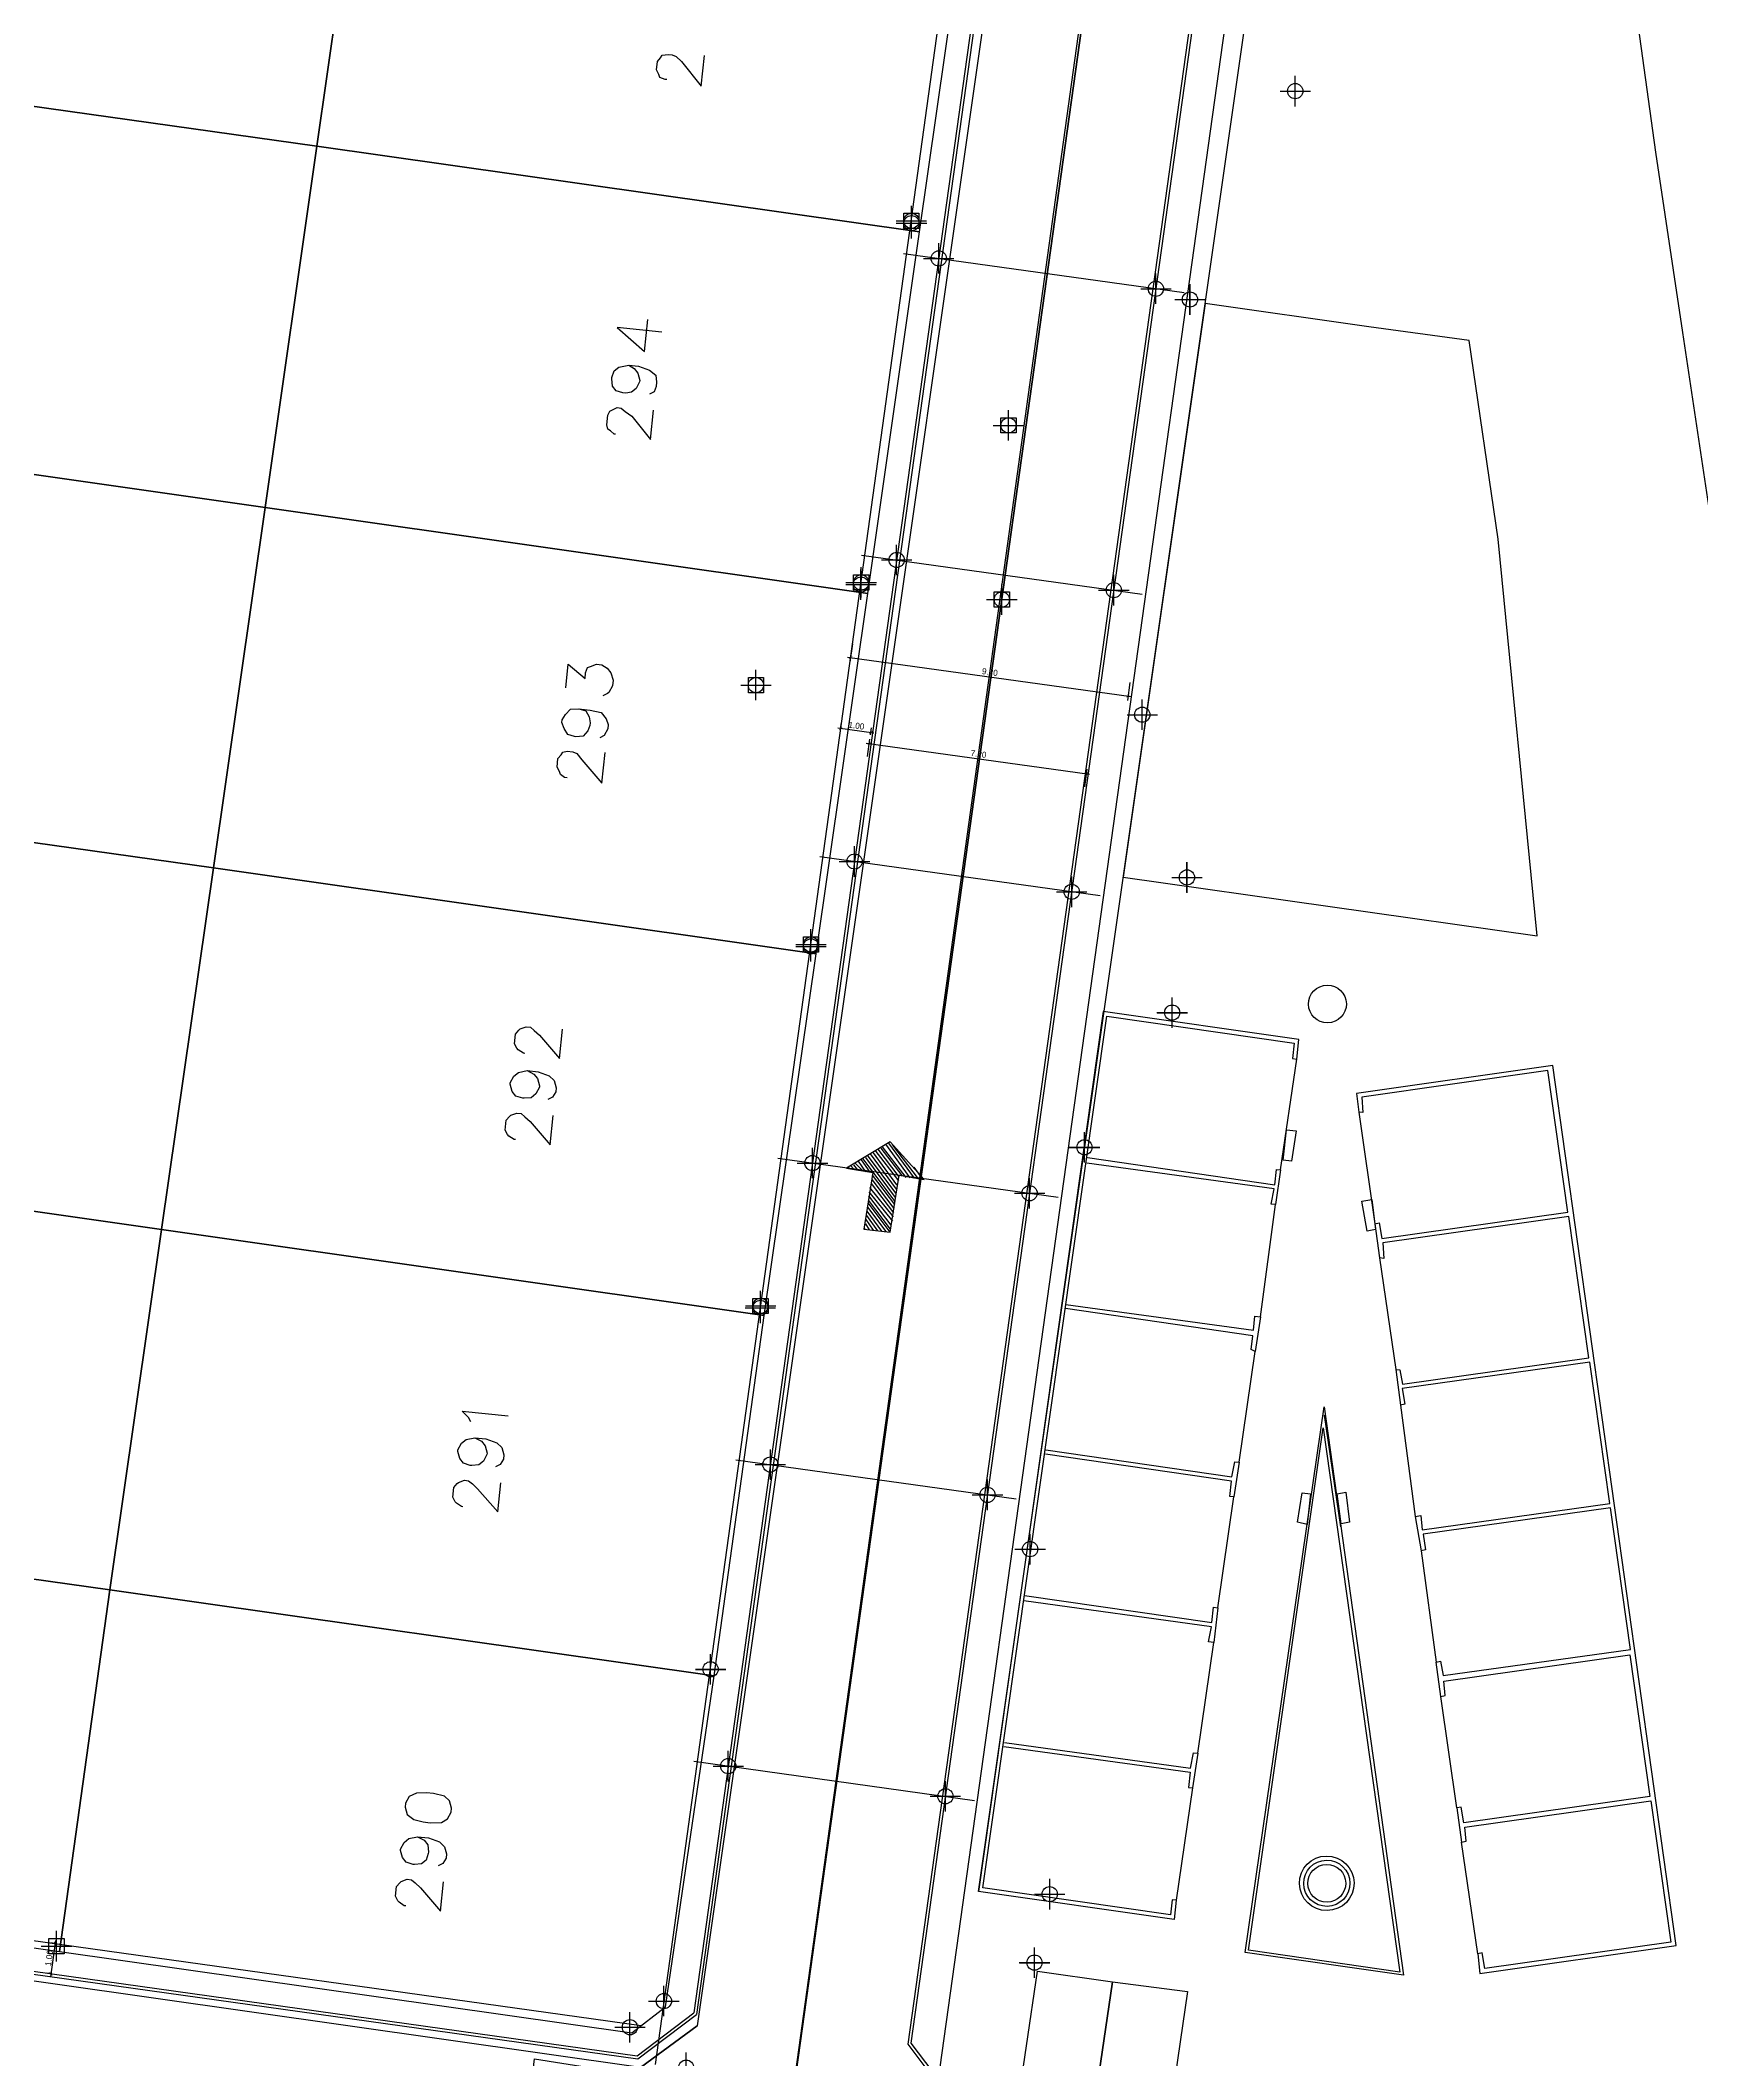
# Model space of a CAD drawing. Header units: metres. Extents: x -977055 to 805873, y -1033982 to 242021.
# Drawn here: x 1034 to 1088.6, y 1032.7 to 1099 of the extents above; entities that cross this region are included whole.
import ezdxf

# ---------------------------------------------------------------- set-up
doc = ezdxf.new("R2010")
doc.units = ezdxf.units.M
doc.header["$PDMODE"] = 32
doc.header["$PDSIZE"] = 1.5
for name, color, linetype in [('12-CONDICIONES EXISTENTES', 2, 'Continuous'), ('C-ROAD', 7, 'Continuous'), ('C-ROAD-CNTR-N', 92, 'Continuous'), ('NIVEL BORDILLO', 6, 'Continuous'), ('V-NODE', 1, 'Continuous')]:
    doc.layers.add(name, color=color, linetype=linetype)
doc.layers.add('PDF2_area escolar', color=7, linetype='Continuous', true_color=0x989898)
doc.layers.add('PDF_Geometry', color=7, linetype='Continuous', true_color=0x797979)
doc.styles.add('CITY2', font='stylu.ttf', dxfattribs={"height": 0.2})
doc.dimstyles.new('COTAS2', dxfattribs={"dimtxt": 0.02, "dimasz": 0.1, "dimexe": 0.15, "dimexo": 0.08, "dimgap": 0.05, "dimtad": 1, "dimzin": 0, "dimdsep": 46, "dimtxsty": 'CITY2', "dimblk": 'ARCHTICK', "dimcen": 1, "dimdle": 0.1, "dimclrd": 1, "dimclre": 1, "dimclrt": 2, "dimadec": 0, "dimazin": 0, "dimtfac": 1, "dimtofl": 0, "dimtmove": 0, "dimatfit": 3, "dimldrblk": 'ARCHTICK', "dimfxl": 0.18, "dimtolj": 1, "dimtzin": 0, "dimarcsym": 0})

# ---------------------------------------------------------------- blocks, each defined once
blk = doc.blocks.new('*U2498')
at = {"color": 0, "linetype": 'ByBlock', "lineweight": -2, "transparency": 16777216}
for p, q in [((-1, 0), (1, 0)), ((0, -1), (0, 1))]:
    blk.add_line(p, q, dxfattribs=at)
blk.add_lwpolyline([(-0.5, -0.5), (-0.5, 0.5), (0.5, 0.5), (0.5, -0.5)], close=True, dxfattribs=at)
blk = doc.blocks.new('*U2819', base_point=(1034.566, 1036.452, 998.662))
at = {"layer": 'V-NODE', "color": 130, "lineweight": -2, "xscale": 0.5, "yscale": 0.5, "zscale": 0.5}
blk.add_blockref('*U2498', (1034.566, 1036.452, 998.662), dxfattribs=at)
blk = doc.blocks.new('base')
at = {"layer": 'PDF_Geometry', "lineweight": 25, "extrusion": (-0.000787417, 0.063364, 0.99799), "elevation": 0.026}
for points in [[(-314.355, -197.288), (-299.601, -195.681), (-292.744, -194.188), (-282.663, -192.111), (-274.476, -190.361), (-258.037, -185.154), (-248.029, -180.61), (-240.539, -177.71), (-228.643, -174.042), (-222.733, -172.714), (-217.384, -171.04), (-209.935, -169.248), (-202.16, -164.759), (-196.196, -160.284), (-195.073, -159.817), (-178.095, -157.457), (-154.298, -156.614), (-136.667, -154.611), (-124.436, -153.164), (-118.066, -151.474), (-100.79, -146.646), (-80.955, -140.967), (-73.385, -139.328), (-61.694, -135.822), (-40.504, -131.604), (-37.727, -130.872), (-17.661, -129.441), (1.311, -127.461), (21.092, -124.929), (41.006, -122.83), (47.376, -123.458), (63.592, -123.186), (81.402, -124.312), (85.639, -96.072), (88.705, -66.393), (92.811, -40.781), (97.16, -22.386), (100.596, -1.562), (102.483, 8.32), (109.691, 37.361), (117.528, 76.62), (126.217, 115.638), (131.513, 149.592), (134.682, 173.973), (136.916, 195.591), (139.956, 229.678), (141.558, 250.676), (142.614, 271.37), (143.252, 283.21), (147.066, 312.938), (152.58, 355.631), (153.554, 396.042), (150.869, 418.02), (151.777, 438.639), (150.959, 458.028), (151.777, 438.639), (150.869, 418.02), (153.554, 396.042), (152.58, 355.631), (147.066, 312.938), (143.252, 283.21), (142.614, 271.37), (141.558, 250.676), (139.956, 229.678), (136.916, 195.591), (134.682, 173.973), (131.513, 149.592), (126.217, 115.638), (117.528, 76.62), (109.691, 37.361), (102.483, 8.32), (100.596, -1.562), (97.16, -22.386), (92.811, -40.781), (88.705, -66.393), (85.639, -96.072), (81.402, -124.312), (63.592, -123.186), (47.376, -123.458), (41.006, -122.83), (21.092, -124.929), (1.311, -127.461), (-17.661, -129.441), (-37.727, -130.872), (-40.504, -131.604), (-61.694, -135.822), (-73.385, -139.328), (-80.955, -140.967), (-100.79, -146.646), (-118.066, -151.474), (-124.436, -153.164), (-136.667, -154.611), (-154.298, -156.614), (-178.095, -157.457), (-195.073, -159.817), (-196.196, -160.284), (-202.16, -164.759), (-209.935, -169.248), (-217.384, -171.04), (-222.733, -172.714), (-228.643, -174.042), (-240.539, -177.71), (-248.029, -180.61), (-258.037, -185.154), (-274.476, -190.361), (-282.663, -192.111), (-292.744, -194.188), (-299.601, -195.681), (-314.355, -197.288), (-312.178, -178.446), (-309.146, -157.898), (-306.876, -132.899), (-305.823, -118.002), (-298.643, -78.802), (-291.055, -45.077), (-282.252, -15.116), (-275.645, 10.473), (-270.319, 33.898), (-263.825, 63.164), (-258.15, 86.408), (-284.424, 123.888)], [(-212.717, -13.755), (-225.054, -11.852), (-224.271, -6.892), (-226.643, -6.56), (-224.271, -6.892), (-225.054, -11.852), (-212.717, -13.755), (-212.402, -16.529), (-210.533, -31.037), (-208.664, -45.544), (-208.205, -49.819), (-207.573, -57.268), (-206.945, -64.763), (-206.131, -70.704), (-205.316, -76.645), (-202.67, -97.785), (-200.074, -118.964), (-199.377, -121.645), (-195.323, -136.879), (-191.412, -136.748), (-190.561, -158.552), (-190.735, -159.226), (-195.073, -159.817), (-196.196, -160.284), (-202.16, -164.759), (-209.935, -169.248), (-213.277, -170.051), (-213.359, -169.577), (-218.448, -150.23), (-210.166, -148.075), (-219.749, -78.662), (-229.377, -9.244), (-211.582, -137.888)], [(-183.278, -24.583), (-189.381, -23.662), (-189.487, -24.159), (-189.624, -24.143), (-189.441, -23.005), (-188.857, -19.32), (-188.78, -18.68), (-182.363, -19.685), (-199.15, -127.84), (-199.177, -128.068), (-198.98, -128.741), (-196.947, -136.498), (-196.819, -136.977), (-195.323, -136.879)], [(-172.869, -79.441), (-172.823, -79.447), (-172.646, -79.515), (-172.611, -79.612), (-172.536, -79.76), (-172.569, -80.034), (-172.677, -80.16), (-172.734, -80.246), (-172.922, -80.27), (-173.059, -80.253), (-173.191, -80.191), (-173.357, -80.032), (-174.001, -79.212), (-174.122, -80.218)], [(-172.609, -71.126), (-171.146, -71.302), (-172.024, -70.501), (-172.15, -71.552)], [(-171.506, -70.053), (-171.678, -69.94), (-171.798, -69.786), (-171.862, -69.547), (-171.857, -69.501), (-171.738, -69.283), (-171.584, -69.163), (-171.396, -69.139), (-171.304, -69.15), (-171.081, -69.223), (-170.961, -69.377), (-170.943, -69.611), (-170.948, -69.657), (-171.021, -69.88), (-171.175, -70), (-171.506, -70.053), (-171.826, -70.015), (-172.181, -69.879), (-172.393, -69.715), (-172.411, -69.481), (-172.394, -69.343), (-172.327, -69.166), (-172.178, -69.091)], [(-171.048, -67.79), (-171.002, -67.795), (-170.876, -67.903), (-170.79, -67.96), (-170.761, -68.103), (-170.799, -68.423), (-170.862, -68.554), (-170.959, -68.589), (-171.107, -68.664), (-171.244, -68.647), (-171.37, -68.539), (-171.582, -68.375), (-172.185, -67.606), (-172.301, -68.566)], [(-169.303, -59.468), (-169.397, -60.245), (-169.942, -59.762), (-169.964, -59.945), (-170.031, -60.122), (-170.128, -60.157), (-170.322, -60.226), (-170.505, -60.204), (-170.677, -60.091), (-170.797, -59.937), (-170.861, -59.697), (-170.839, -59.515), (-170.72, -59.297), (-170.669, -59.257), (-170.521, -59.182)], [(-169.729, -58.767), (-169.952, -58.694), (-170.067, -58.495), (-170.091, -58.306), (-170.08, -58.215), (-170.012, -58.038), (-169.853, -57.871), (-169.619, -57.853), (-169.573, -57.859), (-169.35, -57.932), (-169.235, -58.131), (-169.166, -58.325), (-169.177, -58.417), (-169.29, -58.588), (-169.449, -58.755), (-169.729, -58.767), (-170.095, -58.723), (-170.455, -58.634), (-170.616, -58.429), (-170.685, -58.235), (-170.668, -58.098), (-170.549, -57.88), (-170.401, -57.805)], [(-169.316, -56.498), (-169.225, -56.509), (-169.099, -56.617), (-169.064, -56.714), (-168.989, -56.862), (-169.022, -57.137), (-169.13, -57.263), (-169.187, -57.349), (-169.33, -57.378), (-169.513, -57.356), (-169.644, -57.294), (-169.805, -57.089), (-170.454, -56.315), (-170.575, -57.321)], [(-188.857, -19.32), (-188.72, -19.336), (-188.66, -18.833), (-182.517, -19.805), (-186.94, -48.44), (-193.083, -47.468), (-193.023, -46.965), (-193.16, -46.948), (-193.237, -47.588), (-186.82, -48.593), (-182.363, -19.685)], [(-167.809, -47.452), (-167.764, -47.458), (-167.592, -47.571), (-167.552, -47.622), (-167.477, -47.771), (-167.515, -48.09), (-167.623, -48.217), (-167.674, -48.257), (-167.868, -48.326), (-168.005, -48.31), (-168.131, -48.202), (-168.298, -48.043), (-168.946, -47.269), (-169.062, -48.229)], [(-192.582, -43.308), (-193.16, -46.948)], [(-167.88, -46.887), (-168.098, -46.768), (-168.218, -46.615), (-168.282, -46.375), (-168.277, -46.329), (-168.158, -46.112), (-168.004, -45.991), (-167.77, -45.973), (-167.724, -45.979), (-167.501, -46.052), (-167.381, -46.205), (-167.317, -46.445), (-167.322, -46.491), (-167.441, -46.708), (-167.595, -46.829), (-167.88, -46.887), (-168.246, -46.843), (-168.601, -46.708), (-168.767, -46.549), (-168.831, -46.309), (-168.814, -46.172), (-168.701, -46), (-168.553, -45.925)], [(-198.112, -22.239), (-198.254, -21.109), (-198.397, -21.138), (-198.361, -21.606), (-204.484, -22.399), (-205.082, -17.736), (-198.958, -16.943), (-198.882, -17.463), (-198.739, -17.434), (-198.799, -16.777), (-205.254, -17.622), (-201.561, -46.632), (-195.107, -45.786), (-195.172, -45.176), (-195.657, -41.5), (-195.799, -41.53), (-195.876, -41.01), (-202, -41.803), (-201.402, -46.465), (-195.278, -45.673), (-195.309, -45.159), (-195.172, -45.176)], [(-167.468, -44.618), (-167.422, -44.624), (-167.25, -44.737), (-167.21, -44.789), (-167.135, -44.937), (-167.174, -45.257), (-167.282, -45.383), (-167.333, -45.423), (-167.527, -45.492), (-167.664, -45.476), (-167.79, -45.368), (-167.956, -45.209), (-168.605, -44.435), (-168.721, -45.395)], [(-180.42, -43.197), (-179.627, -44.313)], [(-180.557, -43.181), (-179.724, -44.347)], [(-180.694, -43.164), (-179.855, -44.285)], [(-178.694, -43.498), (-178.573, -43.651)], [(-178.831, -43.481), (-178.624, -43.692)], [(-178.962, -43.419), (-178.727, -43.772)], [(-179.1, -43.402), (-178.824, -43.807)], [(-179.909, -42.424), (-178.875, -43.847)], [(-179.926, -42.561), (-178.972, -43.882)], [(-179.942, -42.698), (-179.029, -43.967)], [(-179.959, -42.835), (-179.125, -44.002)], [(-179.975, -42.972), (-179.222, -44.037)], [(-180.037, -43.104), (-179.279, -44.123)], [(-180.054, -43.241), (-179.376, -44.157)], [(-180.151, -43.276), (-179.473, -44.192)], [(-180.282, -43.214), (-179.524, -44.232)], [(-186.242, -43.794), (-192.384, -42.822), (-192.445, -43.325), (-192.582, -43.308), (-192.399, -42.171), (-192.262, -42.188), (-192.368, -42.685), (-186.219, -43.611)], [(-178.419, -43.531), (-178.379, -43.582)], [(-178.557, -43.514), (-178.476, -43.617)], [(-179.865, -42.058), (-179.147, -43.026)], [(-179.882, -42.195), (-179.163, -43.163)], [(-179.898, -42.332), (-179.18, -43.3)], [(-180.831, -43.148), (-180.555, -43.552)], [(-179.742, -41.424), (-179.024, -42.391)], [(-179.753, -41.515), (-179.035, -42.483)], [(-179.77, -41.652), (-179.052, -42.62)], [(-179.832, -41.784), (-179.068, -42.757)], [(-179.849, -41.921), (-179.085, -42.894)], [(-191.861, -38.48), (-192.399, -42.171)], [(-179.057, -41.506), (-178.942, -41.706)], [(-179.194, -41.49), (-178.958, -41.843)], [(-179.331, -41.473), (-178.975, -41.98)], [(-179.468, -41.457), (-178.991, -42.117)], [(-179.605, -41.44), (-179.008, -42.254)], [(-195.657, -41.5), (-195.799, -40.37), (-196.283, -36.695), (-196.421, -36.679), (-196.503, -36.205), (-202.626, -36.997), (-202.029, -41.66), (-195.905, -40.868), (-195.936, -40.354), (-195.799, -40.37)], [(-178.92, -41.523), (-178.879, -41.574)], [(-185.475, -38.971), (-191.623, -38.045), (-191.679, -38.502), (-191.861, -38.48), (-191.678, -37.343), (-191.546, -37.405), (-191.601, -37.862), (-185.458, -38.834)], [(-191.1, -33.703), (-191.678, -37.343)], [(-196.283, -36.695), (-196.42, -35.519), (-196.859, -31.85), (-197.047, -31.873), (-197.084, -31.405), (-203.253, -32.192), (-202.655, -36.855), (-196.486, -36.068), (-196.563, -35.549), (-196.42, -35.519)], [(-165.887, -35.349), (-165.812, -35.497), (-165.606, -35.708), (-167.114, -35.526)], [(-194.411, -31.542), (-193.926, -35.217)], [(-166.01, -34.824), (-166.227, -34.705), (-166.348, -34.552), (-166.412, -34.312), (-166.406, -34.266), (-166.287, -34.049), (-166.134, -33.928), (-165.9, -33.91), (-165.854, -33.916), (-165.631, -33.989), (-165.51, -34.143), (-165.446, -34.382), (-165.452, -34.428), (-165.571, -34.645), (-165.724, -34.766), (-166.01, -34.824), (-166.375, -34.78), (-166.73, -34.645), (-166.896, -34.486), (-166.96, -34.246), (-166.944, -34.109), (-166.83, -33.937), (-166.682, -33.862)], [(-184.76, -34.188), (-190.857, -33.222), (-190.963, -33.719), (-191.1, -33.703), (-190.917, -32.565), (-190.78, -32.582), (-190.84, -33.085), (-184.743, -34.051)], [(-165.597, -32.555), (-165.551, -32.561), (-165.38, -32.674), (-165.339, -32.726), (-165.265, -32.874), (-165.303, -33.194), (-165.411, -33.32), (-165.462, -33.36), (-165.656, -33.429), (-165.793, -33.413), (-165.919, -33.305), (-166.086, -33.146), (-166.734, -32.372), (-166.85, -33.332)], [(-190.339, -28.925), (-190.917, -32.565)], [(-196.859, -31.85), (-197.047, -30.714), (-197.486, -27.044), (-197.628, -27.073), (-197.71, -26.6), (-203.88, -27.387), (-203.282, -32.049), (-197.113, -31.263), (-197.189, -30.743), (-197.047, -30.714)], [(-183.999, -29.411), (-190.142, -28.439), (-190.202, -28.942), (-190.339, -28.925), (-190.202, -27.783), (-190.019, -27.805), (-190.125, -28.302), (-183.977, -29.228)], [(-189.624, -24.143), (-190.202, -27.783)], [(-197.628, -25.914), (-197.77, -25.943), (-197.734, -26.411), (-203.858, -27.204), (-204.455, -22.541), (-198.331, -21.749), (-198.255, -22.268), (-198.112, -22.239), (-197.628, -25.914), (-197.486, -27.044)], [(-183.261, -24.445), (-189.364, -23.525), (-189.303, -23.022), (-189.441, -23.005)], [(-163.967, -21.716), (-164.184, -21.597), (-164.305, -21.443), (-164.323, -21.209), (-164.317, -21.163), (-164.244, -20.94), (-164.091, -20.82), (-163.856, -20.801), (-163.811, -20.807), (-163.588, -20.88), (-163.467, -21.034), (-163.403, -21.273), (-163.409, -21.319), (-163.528, -21.537), (-163.681, -21.657), (-163.967, -21.716), (-164.332, -21.672), (-164.687, -21.536), (-164.853, -21.377), (-164.917, -21.137), (-164.901, -21), (-164.787, -20.828), (-164.639, -20.754)], [(-198.739, -17.434), (-198.254, -21.109)], [(-163.554, -19.447), (-163.508, -19.452), (-163.337, -19.566), (-163.296, -19.617), (-163.222, -19.765), (-163.26, -20.085), (-163.368, -20.211), (-163.419, -20.251), (-163.613, -20.321), (-163.75, -20.304), (-163.876, -20.196), (-164.043, -20.037), (-164.691, -19.263), (-164.807, -20.223)], [(-171.202, -14.027), (-173.08, -15.378)]]:
    blk.add_lwpolyline(points, dxfattribs=at)
for points in [[(-158.259, -127.526), (-188.122, -122.908), (-189.472, -121.03), (-173.08, -15.378), (-171.202, -14.027), (-132.739, -20.006), (-131.388, -21.885), (-147.503, -125.622), (-149.221, -127.178)], [(-161.355, -77.397), (-163.198, -89.232), (-143.443, -92.307), (-141.595, -80.427)], [(-181.109, -74.322), (-182.952, -86.156), (-163.198, -89.232), (-161.355, -77.397)], [(-159.506, -65.517), (-161.355, -77.397), (-141.595, -80.427), (-139.751, -68.593)], [(-179.26, -62.442), (-181.109, -74.322), (-161.355, -77.397), (-159.506, -65.517)], [(-190.456, -71.851), (-187.537, -53.005), (-201.102, -50.907), (-199.988, -63.979), (-199.108, -70.53), (-195.828, -71.018)], [(-157.663, -53.683), (-159.506, -65.517), (-139.751, -68.593), (-137.903, -56.713)], [(-177.417, -50.607), (-179.26, -62.442), (-159.506, -65.517), (-157.663, -53.683)], [(-155.814, -41.803), (-157.663, -53.683), (-137.903, -56.713), (-136.06, -44.878)], [(-175.569, -38.727), (-177.417, -50.607), (-157.663, -53.683), (-155.814, -41.803)], [(-153.971, -29.968), (-155.814, -41.803), (-136.06, -44.878), (-134.211, -32.998)], [(-178.328, -43.542), (-179.191, -43.391), (-178.874, -41.528), (-179.742, -41.424), (-180.059, -43.287), (-180.877, -43.142), (-179.775, -44.388)], [(-192.788, -44.628), (-193.108, -44.59), (-192.941, -43.59), (-192.666, -43.623)], [(-195.237, -42.247), (-195.567, -42.299), (-195.68, -41.312), (-195.395, -41.254)], [(-173.771, -26.887), (-175.569, -38.727), (-155.814, -41.803), (-153.971, -29.968)], [(-193.913, -35.497), (-196.292, -16.755), (-191.104, -17.565)], [(-193.876, -34.806), (-196.166, -16.862), (-191.206, -17.646)], [(-152.168, -18.083), (-153.971, -29.968), (-134.211, -32.998), (-132.535, -22.164), (-133.368, -20.997)], [(-193.155, -32.667), (-193.429, -32.634), (-193.308, -31.628), (-192.994, -31.712)], [(-194.309, -32.621), (-194.594, -32.679), (-194.707, -31.692), (-194.422, -31.633)], [(-172.044, -16.013), (-173.771, -26.887), (-153.971, -29.968), (-152.168, -18.083), (-170.922, -15.174)], [(-163.574, -22.69), (-163.638, -22.451), (-163.85, -22.286), (-164.164, -22.202), (-164.393, -22.174), (-164.764, -22.176), (-164.963, -22.291), (-165.082, -22.509), (-165.099, -22.646), (-165.035, -22.885), (-164.869, -23.044), (-164.508, -23.134), (-164.28, -23.162), (-163.954, -23.155), (-163.709, -23.045), (-163.59, -22.827)], [(-184.271, -17.044), (-186.728, -16.655), (-185.95, -11.74), (-183.493, -12.129)], [(-186.728, -16.655), (-189.191, -16.312), (-188.407, -11.352), (-185.95, -11.74)], [(-169.594, -13.386), (-167.64, -13.715), (-167.717, -14.355), (-169.717, -14.021)]]:
    blk.add_lwpolyline(points, close=True, dxfattribs=at)
blk = doc.blocks.new('*U4030')
at = {"color": 0, "linetype": 'ByBlock', "lineweight": -2, "transparency": 16777216}
for p, q in [((-1, 0), (1, 0)), ((0, -1), (0, 1))]:
    blk.add_line(p, q, dxfattribs=at)
blk = doc.blocks.new('*U4117', base_point=(1056.048, 1045.545, 998.735))
at = {"layer": 'V-NODE', "color": 5, "lineweight": -2, "xscale": 0.5, "yscale": 0.5, "zscale": 0.5}
blk.add_blockref('*U4030', (1056.048, 1045.545, 998.735), dxfattribs=at)
blk = doc.blocks.new('*U4120', base_point=(1075.248, 1097.382, 996.318))
at = {"layer": 'V-NODE', "color": 5, "lineweight": -2, "xscale": 0.5, "yscale": 0.5, "zscale": 0.5}
blk.add_blockref('*U4030', (1075.248, 1097.382, 996.318), dxfattribs=at)
blk = doc.blocks.new('*U4123', base_point=(1071.692, 1071.555, 997.573))
at = {"layer": 'V-NODE', "color": 5, "lineweight": -2, "xscale": 0.5, "yscale": 0.5, "zscale": 0.5}
blk.add_blockref('*U4030', (1071.692, 1071.555, 997.573), dxfattribs=at)
blk = doc.blocks.new('*U4126', base_point=(1071.206, 1067.114, 997.744))
at = {"layer": 'V-NODE', "color": 5, "lineweight": -2, "xscale": 0.5, "yscale": 0.5, "zscale": 0.5}
blk.add_blockref('*U4030', (1071.206, 1067.114, 997.744), dxfattribs=at)
blk = doc.blocks.new('*U4129', base_point=(1067.184, 1038.161, 999.151))
at = {"layer": 'V-NODE', "color": 5, "lineweight": -2, "xscale": 0.5, "yscale": 0.5, "zscale": 0.5}
blk.add_blockref('*U4030', (1067.184, 1038.161, 999.151), dxfattribs=at)
blk = doc.blocks.new('*U4132', base_point=(1066.685, 1035.911, 999.332))
at = {"layer": 'V-NODE', "color": 5, "lineweight": -2, "xscale": 0.5, "yscale": 0.5, "zscale": 0.5}
blk.add_blockref('*U4030', (1066.685, 1035.911, 999.332), dxfattribs=at)
blk = doc.blocks.new('*U4162', base_point=(1066.541, 1049.493, 998.524))
at = {"layer": 'V-NODE', "color": 5, "lineweight": -2, "xscale": 0.5, "yscale": 0.5, "zscale": 0.5}
blk.add_blockref('*U4030', (1066.541, 1049.493, 998.524), dxfattribs=at)
blk = doc.blocks.new('*U4165', base_point=(1068.326, 1062.69, 997.969))
at = {"layer": 'V-NODE', "color": 5, "lineweight": -2, "xscale": 0.5, "yscale": 0.5, "zscale": 0.5}
blk.add_blockref('*U4030', (1068.326, 1062.69, 997.969), dxfattribs=at)
blk = doc.blocks.new('*U4168', base_point=(1070.224, 1076.899, 997.226))
at = {"layer": 'V-NODE', "color": 5, "lineweight": -2, "xscale": 0.5, "yscale": 0.5, "zscale": 0.5}
blk.add_blockref('*U4030', (1070.224, 1076.899, 997.226), dxfattribs=at)
blk = doc.blocks.new('*U4171', base_point=(1071.791, 1090.537, 996.613))
at = {"layer": 'V-NODE', "color": 5, "lineweight": -2, "xscale": 0.5, "yscale": 0.5, "zscale": 0.5}
blk.add_blockref('*U4030', (1071.791, 1090.537, 996.613), dxfattribs=at)
blk = doc.blocks.new('*U4787')
at = {"color": 0, "linetype": 'ByBlock', "lineweight": -2, "transparency": 16777216}
for p, q in [((-1, 0), (1, 0)), ((0, -1), (0, 1))]:
    blk.add_line(p, q, dxfattribs=at)
blk.add_lwpolyline([(-0.5, -0.5), (-0.5, 0.5), (0.5, 0.5), (0.5, -0.5)], close=True, dxfattribs=at)
blk.add_circle((0, 0), 0.5, dxfattribs=at)
blk = doc.blocks.new('*U4790', base_point=(1057.538, 1077.872, 997.508))
at = {"layer": 'V-NODE', "color": 3, "lineweight": -2, "xscale": 0.5, "yscale": 0.5, "zscale": 0.5}
blk.add_blockref('*U4787', (1057.538, 1077.872, 997.508), dxfattribs=at)
blk = doc.blocks.new('*U4808', base_point=(1065.83, 1086.403, 993.51))
at = {"layer": 'V-NODE', "color": 3, "lineweight": -2, "xscale": 0.5, "yscale": 0.5, "zscale": 0.5}
blk.add_blockref('*U4787', (1065.83, 1086.403, 993.51), dxfattribs=at)
blk = doc.blocks.new('*U4829', base_point=(1057.689, 1057.479, 998.31))
at = {"layer": 'V-NODE', "color": 3, "lineweight": -2, "xscale": 0.5, "yscale": 0.5, "zscale": 0.5}
blk.add_blockref('*U4787', (1057.689, 1057.479, 998.31), dxfattribs=at)
blk = doc.blocks.new('*U4832', base_point=(1059.344, 1069.353, 997.843))
at = {"layer": 'V-NODE', "color": 3, "lineweight": -2, "xscale": 0.5, "yscale": 0.5, "zscale": 0.5}
blk.add_blockref('*U4787', (1059.344, 1069.353, 997.843), dxfattribs=at)
blk = doc.blocks.new('*U4835', base_point=(1060.991, 1081.244, 997.312))
at = {"layer": 'V-NODE', "color": 3, "lineweight": -2, "xscale": 0.5, "yscale": 0.5, "zscale": 0.5}
blk.add_blockref('*U4787', (1060.991, 1081.244, 997.312), dxfattribs=at)
blk = doc.blocks.new('*U4838', base_point=(1062.641, 1093.117, 996.858))
at = {"layer": 'V-NODE', "color": 3, "lineweight": -2, "xscale": 0.5, "yscale": 0.5, "zscale": 0.5}
blk.add_blockref('*U4787', (1062.641, 1093.117, 996.858), dxfattribs=at)
blk = doc.blocks.new('*U4844', base_point=(1065.611, 1080.681))
at = {"layer": 'V-NODE', "color": 3, "lineweight": -2, "xscale": 0.5, "yscale": 0.5, "zscale": 0.5}
blk.add_blockref('*U4787', (1065.611, 1080.681), dxfattribs=at)
blk = doc.blocks.new('_ArchTick')
at = {"color": 0, "linetype": 'ByBlock', "const_width": 0.15}
blk.add_lwpolyline([(-0.5, -0.5), (0.5, 0.5)], dxfattribs=at)
blk = doc.blocks.new('*D4874')
at = {"color": 1, "linetype": 'Continuous', "lineweight": -2, "transparency": 16777216}
for p, q in [((1060.705, 1079.222), (1060.622, 1078.629)), ((1069.817, 1077.958), (1069.735, 1077.365))]:
    blk.add_line(p, q, dxfattribs=at)
at = {"color": 1, "lineweight": -2, "transparency": 16777216}
blk.add_line((1060.544, 1078.791), (1069.855, 1077.5), dxfattribs=at)
at = {"layer": 'Defpoints', "color": 0, "transparency": 16777216}
for p in [(1060.716, 1079.301, 998.308), (1069.828, 1078.037, 998.308), (1069.756, 1077.513)]:
    blk.add_point(p, dxfattribs=at)
at = {"color": 1, "lineweight": -2, "transparency": 16777216, "xscale": 0.1, "yscale": 0.1, "zscale": 0.1}
for p, rotation in [((1060.643, 1078.777), 172.1037773489837), ((1069.756, 1077.513), 352.1037773489837)]:
    blk.add_blockref('_ArchTick', p, dxfattribs=dict(at, rotation=rotation))
at = {"color": 2, "transparency": 16777216, "insert": (1065.22, 1078.298), "char_height": 0.2, "attachment_point": 5, "rotation": 352.10378, "style": 'CITY2'}
blk.add_mtext('\\A1;9.20', dxfattribs=at)
blk = doc.blocks.new('*D4875')
at = {"color": 1, "lineweight": -2, "transparency": 16777216}
blk.add_line((1060.222, 1076.469), (1061.41, 1076.304), dxfattribs=at)
at = {"color": 1, "linetype": 'Continuous', "lineweight": -2, "transparency": 16777216}
for p, q in [((1060.31, 1076.374), (1060.341, 1076.604)), ((1061.3, 1076.237), (1061.332, 1076.466))]:
    blk.add_line(p, q, dxfattribs=at)
at = {"layer": 'Defpoints', "color": 0, "transparency": 16777216}
for p in [(1060.299, 1076.295, 998.308), (1061.289, 1076.158, 998.308), (1061.311, 1076.318)]:
    blk.add_point(p, dxfattribs=at)
at = {"color": 1, "lineweight": -2, "transparency": 16777216, "xscale": 0.1, "yscale": 0.1, "zscale": 0.1}
for p, rotation in [((1060.321, 1076.455), 172.1037773489879), ((1061.311, 1076.318), 352.103777348988)]:
    blk.add_blockref('_ArchTick', p, dxfattribs=dict(at, rotation=rotation))
at = {"color": 2, "transparency": 16777216, "insert": (1060.837, 1076.538), "char_height": 0.2, "attachment_point": 5, "rotation": 352.10378, "style": 'CITY2'}
blk.add_mtext('\\A1;1.00', dxfattribs=at)
blk = doc.blocks.new('*D4876')
at = {"color": 1, "lineweight": -2, "transparency": 16777216}
blk.add_line((1061.161, 1075.96), (1068.491, 1074.943), dxfattribs=at)
at = {"color": 1, "linetype": 'Continuous', "lineweight": -2, "transparency": 16777216}
for p, q in [((1061.201, 1075.521), (1061.28, 1076.095)), ((1068.333, 1074.532), (1068.412, 1075.106))]:
    blk.add_line(p, q, dxfattribs=at)
at = {"layer": 'Defpoints', "color": 0, "transparency": 16777216}
for p in [(1061.19, 1075.442, 998.308), (1068.322, 1074.453, 998.308), (1068.392, 1074.957)]:
    blk.add_point(p, dxfattribs=at)
at = {"color": 1, "lineweight": -2, "transparency": 16777216, "xscale": 0.1, "yscale": 0.1, "zscale": 0.1}
for p, rotation in [((1061.26, 1075.946), 172.1037773489828), ((1068.392, 1074.957), 352.1037773489828)]:
    blk.add_blockref('_ArchTick', p, dxfattribs=dict(at, rotation=rotation))
at = {"color": 2, "transparency": 16777216, "insert": (1064.847, 1075.608), "char_height": 0.2, "attachment_point": 5, "rotation": 352.10378, "style": 'CITY2'}
blk.add_mtext('\\A1;7.20', dxfattribs=at)
blk = doc.blocks.new('*U4958')
at = {"color": 0, "linetype": 'ByBlock', "lineweight": -2, "transparency": 16777216}
for p, q in [((-1, 0), (1, 0)), ((0, -1), (0, 1))]:
    blk.add_line(p, q, dxfattribs=at)
blk.add_circle((0, 0), 0.5, dxfattribs=at)
blk = doc.blocks.new('*U5273')
at = {"layer": 'C-ROAD-CNTR-N', "color": 92, "linetype": 'Continuous', "lineweight": -3}
blk.add_line((1035.324, 863.717), (1074.019, 1140.909), dxfattribs=at)

msp = doc.modelspace()

# ---------------------------------------------------------------- linework, layer by layer
at = {"color": 1, "elevation": 998.308}
for points in [[(1058.79045, 1031.93664), (1074.91357, 1148.186)], [(1054.23407, 1032.56858), (1069.10183, 1139.76666)]]:
    msp.add_lwpolyline(points, dxfattribs=at)
at = {"layer": '12-CONDICIONES EXISTENTES', "color": 1}
for p, q in [((1062.386, 1092.04612), (1071.59733, 1090.76496)), ((1061.0084, 1082.14146), (1070.21974, 1080.8603)), ((1059.63081, 1072.2368), (1068.84214, 1070.95564)), ((1058.25322, 1062.33215), (1067.46455, 1061.05098)), ((1056.87562, 1052.42749), (1066.08696, 1051.14633)), ((1055.49803, 1042.52283), (1064.70936, 1041.24167))]:
    msp.add_line(p, q, dxfattribs=at)
at = {"layer": '12-CONDICIONES EXISTENTES', "color": 5}
for p, q in [((1011.63313, 1039.73949, 998.561), (1053.77183, 1033.84493, 998.561)), ((1011.48074, 1038.6501, 998.561), (1053.66314, 1032.74942, 998.561)), ((1011.49371, 1038.74926, 998.561), (1053.63598, 1032.8542, 998.561)), ((1011.49459, 1038.74913, 998.561), (1053.63598, 1032.8542, 998.561))]:
    msp.add_line(p, q, dxfattribs=at)
at = {"layer": 'C-ROAD-CNTR-N', "color": 92, "linetype": 'Continuous', "lineweight": -3}
for p, q in [((1080.6864, 1155.03626), (1063.57678, 1032.47337)), ((1074.99809, 1147.92141), (1035.32355, 863.71727)), ((1078.35009, 1146.61813), (1062.52193, 1033.23485)), ((1078.41677, 1146.3725), (1062.6267, 1033.26205)), ((1070.45354, 1141.40534), (1055.49584, 1034.25751)), ((1070.55259, 1141.39157), (1055.58915, 1034.20264)), ((1053.63598, 1032.8542, 998.561), (1055.49584, 1034.25751, 998.561)), ((1053.66314, 1032.74942, 998.561), (1055.58915, 1034.20264, 998.561)), ((1062.52193, 1033.23485), (1063.97764, 1031.30658)), ((1062.6267, 1033.26205), (1064.0327, 1031.39961))]:
    msp.add_line(p, q, dxfattribs=at)
at = {"layer": 'NIVEL BORDILLO', "color": 1}
msp.add_line((1034.53962, 1036.63619), (1034.37338, 1035.44777), dxfattribs=at)
at = {"layer": 'NIVEL BORDILLO', "color": 1, "linetype": 'Continuous'}
for p, q in [((1034.49768, 1036.54109), (1034.37721, 1036.55794)), ((1034.35915, 1035.55073), (1034.23868, 1035.56758))]:
    msp.add_line(p, q, dxfattribs=at)
at = {"layer": 'PDF_Geometry', "lineweight": 25, "extrusion": (-0.000787417, 0.063364, 0.99799)}
for centre, radius in [((-1089.48492, -988.70889, 1060.76006), 0.6215), ((-1089.10558, -959.77274, 1060.76006), 0.89774), ((-1089.10558, -959.77274, 1060.76006), 0.75963), ((-1089.10558, -959.77274, 1060.76006), 0.62151), ((-1089.10557, -959.77275, 1060.76006), 0.6215)]:
    msp.add_circle(centre, radius, dxfattribs=at)

# ---------------------------------------------------------------- block references
at = {"layer": 'C-ROAD', "color": 7, "linetype": 'Continuous', "lineweight": -3}
msp.add_blockref('*U5273', (0, 0), dxfattribs=at)
at = {"layer": 'NIVEL BORDILLO', "color": 1, "xscale": 0.1, "yscale": 0.1, "zscale": 0.1}
for p, rotation in [((1034.52577, 1036.53716), 82.036866956252), ((1034.38723, 1035.5468), 262.0368669562521)]:
    msp.add_blockref('_ArchTick', p, dxfattribs=dict(at, rotation=rotation))
at = {"layer": 'PDF2_area escolar'}
msp.add_blockref('base', (882.736, 1016.336, 999.038), dxfattribs=at)
at = {"layer": 'V-NODE', "color": 2, "lineweight": -2, "xscale": 0.5, "yscale": 0.5, "zscale": 0.5}
for p in [(1075.248, 1097.382, 996.318), (1062.645, 1093.043, 996.829), (1063.5406, 1091.8855, 995.23442), (1070.6715, 1090.8901, 995.23442), (1071.791, 1090.537, 996.613), (1062.1581, 1081.9816, 995.82868), (1060.986, 1081.173, 997.28), (1069.2894, 1080.9897, 995.82868), (1070.224, 1076.899, 997.226), (1060.7755, 1072.0776, 996.42295), (1071.692, 1071.555, 997.573), (1067.9063, 1071.0821, 996.42295), (1059.345, 1069.29, 997.813), (1071.206, 1067.114, 997.744), (1068.326, 1062.69, 997.969), (1059.3929, 1062.1736, 997.01721), (1066.5243, 1061.1818, 997.01721), (1057.683, 1057.419, 998.285), (1058.0103, 1052.2697, 997.61147), (1065.1412, 1051.2742, 997.61147), (1066.541, 1049.493, 998.524), (1056.048, 1045.545, 998.735), (1056.6277, 1042.3657, 998.20574), (1063.7591, 1041.3738, 998.20574), (1067.184, 1038.161, 999.151), (1066.685, 1035.911, 999.332), (1054.514, 1034.649, 999.168), (1053.4, 1033.788, 999.173), (1055.2452, 1032.4617, 998.8)]:
    msp.add_blockref('*U4958', p, dxfattribs=at)
at = {"layer": 'V-NODE'}
for name, p in [('*U4120', (1075.25, 1097.38, 996.321)), ('*U4838', (1062.641, 1093.117, 996.856)), ('*U4171', (1071.793, 1090.535, 996.616)), ('*U4808', (1065.83, 1086.403, 993.508)), ('*U4835', (1060.991, 1081.244, 997.31)), ('*U4844', (1065.611, 1080.681, -0.002)), ('*U4790', (1057.538, 1077.872, 997.506)), ('*U4168', (1070.226, 1076.897, 997.229)), ('*U4123', (1071.694, 1071.553, 997.576)), ('*U4832', (1059.344, 1069.353, 997.841)), ('*U4126', (1071.208, 1067.112, 997.747)), ('*U4165', (1068.328, 1062.688, 997.972)), ('*U4829', (1057.689, 1057.479, 998.308)), ('*U4162', (1066.543, 1049.491, 998.527)), ('*U4117', (1056.05, 1045.543, 998.738)), ('*U4129', (1067.186, 1038.159, 999.154)), ('*U2819', (1034.566, 1036.452, 998.662)), ('*U4132', (1066.687, 1035.909, 999.335))]:
    msp.add_blockref(name, p, dxfattribs=at)

# ---------------------------------------------------------------- texts
at = {"layer": 'NIVEL BORDILLO', "color": 2, "insert": (1034.3242, 1036.06049), "char_height": 0.2, "attachment_point": 5, "rotation": 82.036867, "style": 'CITY2'}
msp.add_mtext('\\A1;1.00', dxfattribs=at)

# ---------------------------------------------------------------- dimensions: what is measured, and where the dimension line sits
at = {"color": 1}
for p1, p2, distance, picture, middle in [((1060.71562, 1079.30124, 998.308), (1069.82839, 1078.03735, 998.308), -0.52904, '*D4874', (1065.22049, 1078.29784)), ((1060.29869, 1076.2951, 998.308), (1061.2892, 1076.15772, 998.308), 0.16148, '*D4875', (1060.83723, 1076.53849)), ((1061.18994, 1075.44201, 998.308), (1068.32167, 1074.45288, 998.308), 0.50906, '*D4876', (1064.84743, 1075.60809))]:
    dim = msp.add_aligned_dim(p1=p1, p2=p2, distance=distance, dimstyle='COTAS2', dxfattribs=at)
    dim.commit()
    dim.dimension.update_dxf_attribs({"geometry": picture, "text_midpoint": middle})

doc.saveas('drawing.dxf')
